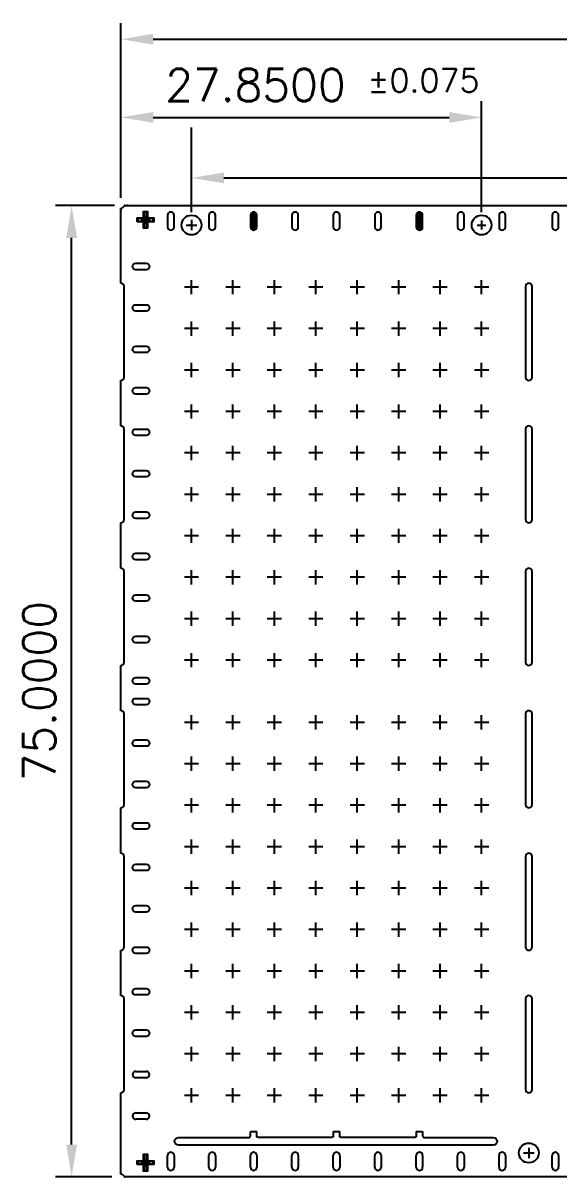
# Model space of a CAD drawing. Extents: x 11 to 275, y 12 to 390.
# Drawn here: x 11 to 52.4, y 69.2 to 158.3 of the extents above; entities that cross this region are included whole.
import ezdxf
from ezdxf.lldxf.tags import DXFTag

# ---------------------------------------------------------------- set-up
doc = ezdxf.new("R2010")
doc.units = 0
doc.header["$LTSCALE"] = 8
doc.header["$MEASUREMENT"] = 0
for name, color, linetype in [('CEN', 3, 'CENTER'), ('DIM', 7, 'Continuous'), ('LF-LINE', 1, 'Continuous'), ('PKG-OUT', 3, 'HIDDEN')]:
    doc.layers.add(name, color=color, linetype=linetype)
doc.styles.add('SIMPLEX', font='SIMPLEX.shx', dxfattribs={"height": 3})
tags = doc.linetypes.add('CENTER', pattern=[2, 1.25, -0.25, 0.25, -0.25]).pattern_tags.tags
tags[10:11] = [DXFTag(74, 4), DXFTag(75, 0), DXFTag(340, '0'), DXFTag(46, 1.0), DXFTag(50, 0.0), DXFTag(44, 0.0), DXFTag(45, 0.0)]
tags[8:9] = [DXFTag(74, 4), DXFTag(75, 0), DXFTag(340, '0'), DXFTag(46, 1.0), DXFTag(50, 0.0), DXFTag(44, 0.0), DXFTag(45, 0.0)]
tags[6:7] = [DXFTag(74, 4), DXFTag(75, 0), DXFTag(340, '0'), DXFTag(46, 1.0), DXFTag(50, 0.0), DXFTag(44, 0.0), DXFTag(45, 0.0)]
tags[4:5] = [DXFTag(74, 4), DXFTag(75, 0), DXFTag(340, '0'), DXFTag(46, 1.0), DXFTag(50, 0.0), DXFTag(44, 0.0), DXFTag(45, 0.0)]
tags = doc.linetypes.add('HIDDEN', pattern=[0.375, 0.25, -0.125]).pattern_tags.tags
tags[6:7] = [DXFTag(74, 4), DXFTag(75, 0), DXFTag(340, '0'), DXFTag(46, 1.0), DXFTag(50, 0.0), DXFTag(44, 0.0), DXFTag(45, 0.0)]
tags[4:5] = [DXFTag(74, 4), DXFTag(75, 0), DXFTag(340, '0'), DXFTag(46, 1.0), DXFTag(50, 0.0), DXFTag(44, 0.0), DXFTag(45, 0.0)]

# ---------------------------------------------------------------- blocks, each defined once
blk = doc.blocks.new('SH1')
at = {"layer": 'CEN'}
h = blk.add_hatch(dxfattribs=at)
h.set_pattern_fill('ANSI31', color=256, scale=0.434783, style=0)
h.set_pattern_definition([(45, (-31.803714, -11.114546), (-0.038429716, 0.038429716), [])])
h.paths.add_polyline_path([(-257.15, -249.076), (-256.65, -249.076), (-256.65, -249.576), (-256.35, -249.576), (-256.35, -249.076), (-255.85, -249.076), (-255.85, -248.776), (-256.35, -248.776), (-256.35, -248.276), (-256.65, -248.276), (-256.65, -248.776), (-257.15, -248.776)])
h.paths.add_polyline_path([(-256.4, -249.026), (-256.4, -249.526), (-256.6, -249.526), (-256.6, -249.026), (-257.1, -249.026), (-257.1, -248.826), (-256.6, -248.826), (-256.6, -248.326), (-256.4, -248.326), (-256.4, -248.826), (-255.9, -248.826), (-255.9, -249.026)], flags=16)
h = blk.add_hatch(dxfattribs=at)
h.set_pattern_fill('ANSI31', color=256, style=0)
h.paths.add_polyline_path([(-247.9, -248.576, 1), (-248.4, -248.576), (-248.4, -249.476, 1), (-247.9, -249.476)])
h.paths.add_polyline_path([(-235.1, -248.576, 1), (-235.6, -248.576), (-235.6, -249.476, 1), (-235.1, -249.476)])
h = blk.add_hatch(dxfattribs=at)
h.set_pattern_fill('ANSI31', color=256, scale=0.434783, style=0)
h.set_pattern_definition([(45, (-31.803714, -83.914547), (-0.038429716, 0.038429716), [])])
h.paths.add_polyline_path([(-257.15, -321.876), (-256.65, -321.876), (-256.65, -322.376), (-256.35, -322.376), (-256.35, -321.876), (-255.85, -321.876), (-255.85, -321.576), (-256.35, -321.576), (-256.35, -321.076), (-256.65, -321.076), (-256.65, -321.576), (-257.15, -321.576)])
h.paths.add_polyline_path([(-256.4, -321.826), (-256.4, -322.326), (-256.6, -322.326), (-256.6, -321.826), (-257.1, -321.826), (-257.1, -321.626), (-256.6, -321.626), (-256.6, -321.126), (-256.4, -321.126), (-256.4, -321.626), (-255.9, -321.626), (-255.9, -321.826)], flags=16)
for p, q in [((-256.14, -248.926), (-256.86, -248.926)), ((-256.14, -248.926), (-256.86, -248.926)), ((-256.5, -249.226), (-256.5, -248.626)), ((-256.5, -249.226), (-256.5, -248.626)), ((-253.352, -249.326), (-252.548, -249.326)), ((-252.95, -248.923), (-252.95, -249.728)), ((-230.891, -249.326), (-230.209, -249.326)), ((-230.55, -248.984), (-230.55, -249.667)), ((-226.9, -320.57), (-226.9, -321.381)), ((-256.5, -321.426), (-256.5, -322.026)), ((-256.5, -321.426), (-256.5, -322.026)), ((-227.306, -320.976), (-226.494, -320.976)), ((-256.14, -321.726), (-256.86, -321.726)), ((-256.14, -321.726), (-256.86, -321.726))]:
    blk.add_line(p, q, dxfattribs=at)
at = {"layer": 'CEN', "ltscale": 0.01}
for p, q in [((-252.95, -254.676), (-252.95, -253.575)), ((-249.75, -254.676), (-249.75, -253.575)), ((-246.55, -254.676), (-246.55, -253.575)), ((-243.35, -254.676), (-243.35, -253.575)), ((-240.15, -254.676), (-240.15, -253.575)), ((-236.95, -254.676), (-236.95, -253.575)), ((-233.75, -254.676), (-233.75, -253.575)), ((-230.55, -254.676), (-230.55, -253.575)), ((-252.399, -254.126), (-253.501, -254.126)), ((-249.199, -254.126), (-250.301, -254.126)), ((-245.999, -254.126), (-247.101, -254.126)), ((-242.799, -254.126), (-243.901, -254.126)), ((-239.599, -254.126), (-240.701, -254.126)), ((-236.399, -254.126), (-237.501, -254.126)), ((-233.199, -254.126), (-234.301, -254.126)), ((-229.999, -254.126), (-231.101, -254.126)), ((-252.399, -257.326), (-253.501, -257.326)), ((-252.95, -257.876), (-252.95, -256.775)), ((-249.199, -257.326), (-250.301, -257.326)), ((-249.75, -257.876), (-249.75, -256.775)), ((-245.999, -257.326), (-247.101, -257.326)), ((-246.55, -257.876), (-246.55, -256.775)), ((-242.799, -257.326), (-243.901, -257.326)), ((-243.35, -257.876), (-243.35, -256.775)), ((-239.599, -257.326), (-240.701, -257.326)), ((-240.15, -257.876), (-240.15, -256.775)), ((-236.399, -257.326), (-237.501, -257.326)), ((-236.95, -257.876), (-236.95, -256.775)), ((-233.199, -257.326), (-234.301, -257.326)), ((-233.75, -257.876), (-233.75, -256.775)), ((-229.999, -257.326), (-231.101, -257.326)), ((-230.55, -257.876), (-230.55, -256.775)), ((-252.95, -261.076), (-252.95, -259.975)), ((-249.75, -261.076), (-249.75, -259.975)), ((-246.55, -261.076), (-246.55, -259.975)), ((-243.35, -261.076), (-243.35, -259.975)), ((-240.15, -261.076), (-240.15, -259.975)), ((-236.95, -261.076), (-236.95, -259.975)), ((-233.75, -261.076), (-233.75, -259.975)), ((-230.55, -261.076), (-230.55, -259.975)), ((-252.399, -260.526), (-253.501, -260.526)), ((-249.199, -260.526), (-250.301, -260.526)), ((-245.999, -260.526), (-247.101, -260.526)), ((-242.799, -260.526), (-243.901, -260.526)), ((-239.599, -260.526), (-240.701, -260.526)), ((-236.399, -260.526), (-237.501, -260.526)), ((-233.199, -260.526), (-234.301, -260.526)), ((-229.999, -260.526), (-231.101, -260.526)), ((-252.95, -264.276), (-252.95, -263.175)), ((-249.75, -264.276), (-249.75, -263.175)), ((-246.55, -264.276), (-246.55, -263.175)), ((-243.35, -264.276), (-243.35, -263.175)), ((-240.15, -264.276), (-240.15, -263.175)), ((-236.95, -264.276), (-236.95, -263.175)), ((-233.75, -264.276), (-233.75, -263.175)), ((-230.55, -264.276), (-230.55, -263.175)), ((-252.399, -263.726), (-253.501, -263.726)), ((-249.199, -263.726), (-250.301, -263.726)), ((-245.999, -263.726), (-247.101, -263.726)), ((-242.799, -263.726), (-243.901, -263.726)), ((-239.599, -263.726), (-240.701, -263.726)), ((-236.399, -263.726), (-237.501, -263.726)), ((-233.199, -263.726), (-234.301, -263.726)), ((-229.999, -263.726), (-231.101, -263.726)), ((-252.95, -267.476), (-252.95, -266.375)), ((-249.75, -267.476), (-249.75, -266.375)), ((-246.55, -267.476), (-246.55, -266.375)), ((-243.35, -267.476), (-243.35, -266.375)), ((-240.15, -267.476), (-240.15, -266.375)), ((-236.95, -267.476), (-236.95, -266.375)), ((-233.75, -267.476), (-233.75, -266.375)), ((-230.55, -267.476), (-230.55, -266.375)), ((-252.399, -266.926), (-253.501, -266.926)), ((-249.199, -266.926), (-250.301, -266.926)), ((-245.999, -266.926), (-247.101, -266.926)), ((-242.799, -266.926), (-243.901, -266.926)), ((-239.599, -266.926), (-240.701, -266.926)), ((-236.399, -266.926), (-237.501, -266.926)), ((-233.199, -266.926), (-234.301, -266.926)), ((-229.999, -266.926), (-231.101, -266.926)), ((-252.95, -270.676), (-252.95, -269.575)), ((-249.75, -270.676), (-249.75, -269.575)), ((-246.55, -270.676), (-246.55, -269.575)), ((-243.35, -270.676), (-243.35, -269.575)), ((-240.15, -270.676), (-240.15, -269.575)), ((-236.95, -270.676), (-236.95, -269.575)), ((-233.75, -270.676), (-233.75, -269.575)), ((-230.55, -270.676), (-230.55, -269.575)), ((-252.399, -270.126), (-253.501, -270.126)), ((-249.199, -270.126), (-250.301, -270.126)), ((-245.999, -270.126), (-247.101, -270.126)), ((-242.799, -270.126), (-243.901, -270.126)), ((-239.599, -270.126), (-240.701, -270.126)), ((-236.399, -270.126), (-237.501, -270.126)), ((-233.199, -270.126), (-234.301, -270.126)), ((-229.999, -270.126), (-231.101, -270.126)), ((-252.399, -273.326), (-253.501, -273.326)), ((-252.95, -273.876), (-252.95, -272.775)), ((-249.199, -273.326), (-250.301, -273.326)), ((-249.75, -273.876), (-249.75, -272.775)), ((-245.999, -273.326), (-247.101, -273.326)), ((-246.55, -273.876), (-246.55, -272.775)), ((-242.799, -273.326), (-243.901, -273.326)), ((-243.35, -273.876), (-243.35, -272.775)), ((-239.599, -273.326), (-240.701, -273.326)), ((-240.15, -273.876), (-240.15, -272.775)), ((-236.399, -273.326), (-237.501, -273.326)), ((-236.95, -273.876), (-236.95, -272.775)), ((-233.199, -273.326), (-234.301, -273.326)), ((-233.75, -273.876), (-233.75, -272.775)), ((-229.999, -273.326), (-231.101, -273.326)), ((-230.55, -273.876), (-230.55, -272.775)), ((-252.95, -277.076), (-252.95, -275.975)), ((-249.75, -277.076), (-249.75, -275.975)), ((-246.55, -277.076), (-246.55, -275.975)), ((-243.35, -277.076), (-243.35, -275.975)), ((-240.15, -277.076), (-240.15, -275.975)), ((-236.95, -277.076), (-236.95, -275.975)), ((-233.75, -277.076), (-233.75, -275.975)), ((-230.55, -277.076), (-230.55, -275.975)), ((-252.399, -276.526), (-253.501, -276.526)), ((-249.199, -276.526), (-250.301, -276.526)), ((-245.999, -276.526), (-247.101, -276.526)), ((-242.799, -276.526), (-243.901, -276.526)), ((-239.599, -276.526), (-240.701, -276.526)), ((-236.399, -276.526), (-237.501, -276.526)), ((-233.199, -276.526), (-234.301, -276.526)), ((-229.999, -276.526), (-231.101, -276.526)), ((-252.399, -279.726), (-253.501, -279.726)), ((-252.95, -280.276), (-252.95, -279.175)), ((-249.199, -279.726), (-250.301, -279.726)), ((-249.75, -280.276), (-249.75, -279.175)), ((-245.999, -279.726), (-247.101, -279.726)), ((-246.55, -280.276), (-246.55, -279.175)), ((-242.799, -279.726), (-243.901, -279.726)), ((-243.35, -280.276), (-243.35, -279.175)), ((-239.599, -279.726), (-240.701, -279.726)), ((-240.15, -280.276), (-240.15, -279.175)), ((-236.399, -279.726), (-237.501, -279.726)), ((-236.95, -280.276), (-236.95, -279.175)), ((-233.199, -279.726), (-234.301, -279.726)), ((-233.75, -280.276), (-233.75, -279.175)), ((-229.999, -279.726), (-231.101, -279.726)), ((-230.55, -280.276), (-230.55, -279.175)), ((-252.95, -283.476), (-252.95, -282.375)), ((-249.75, -283.476), (-249.75, -282.375)), ((-246.55, -283.476), (-246.55, -282.375)), ((-243.35, -283.476), (-243.35, -282.375)), ((-240.15, -283.476), (-240.15, -282.375)), ((-236.95, -283.476), (-236.95, -282.375)), ((-233.75, -283.476), (-233.75, -282.375)), ((-230.55, -283.476), (-230.55, -282.375)), ((-252.399, -282.926), (-253.501, -282.926)), ((-249.199, -282.926), (-250.301, -282.926)), ((-245.999, -282.926), (-247.101, -282.926)), ((-242.799, -282.926), (-243.901, -282.926)), ((-239.599, -282.926), (-240.701, -282.926)), ((-236.399, -282.926), (-237.501, -282.926)), ((-233.199, -282.926), (-234.301, -282.926)), ((-229.999, -282.926), (-231.101, -282.926)), ((-252.399, -287.726), (-253.501, -287.726)), ((-252.95, -288.276), (-252.95, -287.175)), ((-249.199, -287.726), (-250.301, -287.726)), ((-249.75, -288.276), (-249.75, -287.175)), ((-245.999, -287.726), (-247.101, -287.726)), ((-246.55, -288.276), (-246.55, -287.175)), ((-242.799, -287.726), (-243.901, -287.726)), ((-243.35, -288.276), (-243.35, -287.175)), ((-239.599, -287.726), (-240.701, -287.726)), ((-240.15, -288.276), (-240.15, -287.175)), ((-236.399, -287.726), (-237.501, -287.726)), ((-236.95, -288.276), (-236.95, -287.175)), ((-233.199, -287.726), (-234.301, -287.726)), ((-233.75, -288.276), (-233.75, -287.175)), ((-229.999, -287.726), (-231.101, -287.726)), ((-230.55, -288.276), (-230.55, -287.175)), ((-252.95, -291.476), (-252.95, -290.375)), ((-249.75, -291.476), (-249.75, -290.375)), ((-246.55, -291.476), (-246.55, -290.375)), ((-243.35, -291.476), (-243.35, -290.375)), ((-240.15, -291.476), (-240.15, -290.375)), ((-236.95, -291.476), (-236.95, -290.375)), ((-233.75, -291.476), (-233.75, -290.375)), ((-230.55, -291.476), (-230.55, -290.375)), ((-252.399, -290.926), (-253.501, -290.926)), ((-249.199, -290.926), (-250.301, -290.926)), ((-245.999, -290.926), (-247.101, -290.926)), ((-242.799, -290.926), (-243.901, -290.926)), ((-239.599, -290.926), (-240.701, -290.926)), ((-236.399, -290.926), (-237.501, -290.926)), ((-233.199, -290.926), (-234.301, -290.926)), ((-229.999, -290.926), (-231.101, -290.926)), ((-252.95, -294.676), (-252.95, -293.575)), ((-249.75, -294.676), (-249.75, -293.575)), ((-246.55, -294.676), (-246.55, -293.575)), ((-243.35, -294.676), (-243.35, -293.575)), ((-240.15, -294.676), (-240.15, -293.575)), ((-236.95, -294.676), (-236.95, -293.575)), ((-233.75, -294.676), (-233.75, -293.575)), ((-230.55, -294.676), (-230.55, -293.575)), ((-252.399, -294.126), (-253.501, -294.126)), ((-249.199, -294.126), (-250.301, -294.126)), ((-245.999, -294.126), (-247.101, -294.126)), ((-242.799, -294.126), (-243.901, -294.126)), ((-239.599, -294.126), (-240.701, -294.126)), ((-236.399, -294.126), (-237.501, -294.126)), ((-233.199, -294.126), (-234.301, -294.126)), ((-229.999, -294.126), (-231.101, -294.126)), ((-252.399, -297.326), (-253.501, -297.326)), ((-252.95, -297.876), (-252.95, -296.775)), ((-249.199, -297.326), (-250.301, -297.326)), ((-249.75, -297.876), (-249.75, -296.775)), ((-245.999, -297.326), (-247.101, -297.326)), ((-246.55, -297.876), (-246.55, -296.775)), ((-242.799, -297.326), (-243.901, -297.326)), ((-243.35, -297.876), (-243.35, -296.775)), ((-239.599, -297.326), (-240.701, -297.326)), ((-240.15, -297.876), (-240.15, -296.775)), ((-236.399, -297.326), (-237.501, -297.326)), ((-236.95, -297.876), (-236.95, -296.775)), ((-233.199, -297.326), (-234.301, -297.326)), ((-233.75, -297.876), (-233.75, -296.775)), ((-229.999, -297.326), (-231.101, -297.326)), ((-230.55, -297.876), (-230.55, -296.775)), ((-252.95, -301.076), (-252.95, -299.975)), ((-249.75, -301.076), (-249.75, -299.975)), ((-246.55, -301.076), (-246.55, -299.975)), ((-243.35, -301.076), (-243.35, -299.975)), ((-240.15, -301.076), (-240.15, -299.975)), ((-236.95, -301.076), (-236.95, -299.975)), ((-233.75, -301.076), (-233.75, -299.975)), ((-230.55, -301.076), (-230.55, -299.975)), ((-252.399, -300.526), (-253.501, -300.526)), ((-249.199, -300.526), (-250.301, -300.526)), ((-245.999, -300.526), (-247.101, -300.526)), ((-242.799, -300.526), (-243.901, -300.526)), ((-239.599, -300.526), (-240.701, -300.526)), ((-236.399, -300.526), (-237.501, -300.526)), ((-233.199, -300.526), (-234.301, -300.526)), ((-229.999, -300.526), (-231.101, -300.526)), ((-252.399, -303.726), (-253.501, -303.726)), ((-252.95, -304.276), (-252.95, -303.175)), ((-249.199, -303.726), (-250.301, -303.726)), ((-249.75, -304.276), (-249.75, -303.175)), ((-245.999, -303.726), (-247.101, -303.726)), ((-246.55, -304.276), (-246.55, -303.175)), ((-242.799, -303.726), (-243.901, -303.726)), ((-243.35, -304.276), (-243.35, -303.175)), ((-239.599, -303.726), (-240.701, -303.726)), ((-240.15, -304.276), (-240.15, -303.175)), ((-236.399, -303.726), (-237.501, -303.726)), ((-236.95, -304.276), (-236.95, -303.175)), ((-233.199, -303.726), (-234.301, -303.726)), ((-233.75, -304.276), (-233.75, -303.175)), ((-229.999, -303.726), (-231.101, -303.726)), ((-230.55, -304.276), (-230.55, -303.175)), ((-252.95, -307.476), (-252.95, -306.375)), ((-249.75, -307.476), (-249.75, -306.375)), ((-246.55, -307.476), (-246.55, -306.375)), ((-243.35, -307.476), (-243.35, -306.375)), ((-240.15, -307.476), (-240.15, -306.375)), ((-236.95, -307.476), (-236.95, -306.375)), ((-233.75, -307.476), (-233.75, -306.375)), ((-230.55, -307.476), (-230.55, -306.375)), ((-252.399, -306.926), (-253.501, -306.926)), ((-249.199, -306.926), (-250.301, -306.926)), ((-245.999, -306.926), (-247.101, -306.926)), ((-242.799, -306.926), (-243.901, -306.926)), ((-239.599, -306.926), (-240.701, -306.926)), ((-236.399, -306.926), (-237.501, -306.926)), ((-233.199, -306.926), (-234.301, -306.926)), ((-229.999, -306.926), (-231.101, -306.926)), ((-252.95, -310.676), (-252.95, -309.575)), ((-249.75, -310.676), (-249.75, -309.575)), ((-246.55, -310.676), (-246.55, -309.575)), ((-243.35, -310.676), (-243.35, -309.575)), ((-240.15, -310.676), (-240.15, -309.575)), ((-236.95, -310.676), (-236.95, -309.575)), ((-233.75, -310.676), (-233.75, -309.575)), ((-230.55, -310.676), (-230.55, -309.575)), ((-252.399, -310.126), (-253.501, -310.126)), ((-249.199, -310.126), (-250.301, -310.126)), ((-245.999, -310.126), (-247.101, -310.126)), ((-242.799, -310.126), (-243.901, -310.126)), ((-239.599, -310.126), (-240.701, -310.126)), ((-236.399, -310.126), (-237.501, -310.126)), ((-233.199, -310.126), (-234.301, -310.126)), ((-229.999, -310.126), (-231.101, -310.126)), ((-252.399, -313.326), (-253.501, -313.326)), ((-252.95, -313.876), (-252.95, -312.775)), ((-249.199, -313.326), (-250.301, -313.326)), ((-249.75, -313.876), (-249.75, -312.775)), ((-245.999, -313.326), (-247.101, -313.326)), ((-246.55, -313.876), (-246.55, -312.775)), ((-242.799, -313.326), (-243.901, -313.326)), ((-243.35, -313.876), (-243.35, -312.775)), ((-239.599, -313.326), (-240.701, -313.326)), ((-240.15, -313.876), (-240.15, -312.775)), ((-236.399, -313.326), (-237.501, -313.326)), ((-236.95, -313.876), (-236.95, -312.775)), ((-233.199, -313.326), (-234.301, -313.326)), ((-233.75, -313.876), (-233.75, -312.775)), ((-229.999, -313.326), (-231.101, -313.326)), ((-230.55, -313.876), (-230.55, -312.775)), ((-252.95, -317.076), (-252.95, -315.975)), ((-249.75, -317.076), (-249.75, -315.975)), ((-246.55, -317.076), (-246.55, -315.975)), ((-243.35, -317.076), (-243.35, -315.975)), ((-240.15, -317.076), (-240.15, -315.975)), ((-236.95, -317.076), (-236.95, -315.975)), ((-233.75, -317.076), (-233.75, -315.975)), ((-230.55, -317.076), (-230.55, -315.975)), ((-252.399, -316.526), (-253.501, -316.526)), ((-249.199, -316.526), (-250.301, -316.526)), ((-245.999, -316.526), (-247.101, -316.526)), ((-242.799, -316.526), (-243.901, -316.526)), ((-239.599, -316.526), (-240.701, -316.526)), ((-236.399, -316.526), (-237.501, -316.526)), ((-233.199, -316.526), (-234.301, -316.526)), ((-229.999, -316.526), (-231.101, -316.526))]:
    blk.add_line(p, q, dxfattribs=at)
at = {"layer": 'DIM', "lineweight": -2}
for p, q in [((-258.4, -247.222), (-258.4, -233.733)), ((-255.9, -234.983), (-16.1, -234.983)), ((-258.4, -247.222), (-258.4, -244.465))]:
    blk.add_line(p, q, dxfattribs=at)
at = {"layer": 'DIM', "color": 7, "lineweight": -2}
for p, q in [((-258.4, -247.222), (-258.4, -239.766)), ((-230.55, -248.326), (-230.55, -239.766)), ((-255.9, -241.016), (-233.05, -241.016)), ((-252.95, -248.326), (-252.95, -241.795)), ((-250.45, -245.689), (-21.55, -245.689)), ((-258.9, -247.826), (-263.457, -247.826)), ((-262.207, -320.326), (-262.207, -250.326)), ((-259.1, -322.826), (-263.457, -322.826))]:
    blk.add_line(p, q, dxfattribs=at)
at = {"layer": 'DIM'}
for centre in [(-252.95, -249.326), (-230.55, -249.326), (-226.9, -320.976)]:
    blk.add_circle(centre, 0.762, dxfattribs=at)
at = {"layer": 'DIM', "color": 7}
for p in [(-258.4, -248.222), (-258.1, -247.826), (-257.9, -247.826), (-253.051, -249.326), (-252.95, -249.326), (-230.55, -249.326), (-229.975, -248.826), (-258.1, -322.826)]:
    blk.add_point(p, dxfattribs=at)
at = {"layer": 'DIM'}
blk.add_point((-258.4, -248.222), dxfattribs=at)
blk.add_point((-258.4, -248.222), dxfattribs=at)
blk.add_solid([(-258.4, -234.983), (-255.9, -235.4), (-255.9, -234.567)], dxfattribs=at)
at = {"layer": 'DIM', "color": 7}
for points in [[(-258.4, -241.016), (-255.9, -241.433), (-255.9, -240.6)], [(-230.55, -241.016), (-233.05, -241.433), (-233.05, -240.6)], [(-252.95, -245.689), (-250.45, -246.106), (-250.45, -245.273)], [(-262.207, -247.826), (-261.79, -250.326), (-262.623, -250.326)], [(-262.207, -322.826), (-261.79, -320.326), (-262.623, -320.326)]]:
    blk.add_solid(points, dxfattribs=at)
at = {"layer": 'LF-LINE'}
for p, q in [((-258.4, -253.826), (-258.4, -248.043)), ((-258.1, -247.826), (-136.3, -247.826)), ((-254.8, -248.576), (-254.8, -249.476)), ((-254.3, -249.476), (-254.3, -248.576)), ((-251.6, -248.576), (-251.6, -249.476)), ((-251.1, -249.476), (-251.1, -248.576)), ((-245.2, -248.576), (-245.2, -249.476)), ((-244.7, -249.476), (-244.7, -248.576)), ((-242, -248.576), (-242, -249.476)), ((-241.5, -249.476), (-241.5, -248.576)), ((-238.8, -248.576), (-238.8, -249.476)), ((-238.3, -249.476), (-238.3, -248.576)), ((-232.4, -248.576), (-232.4, -249.476)), ((-231.9, -249.476), (-231.9, -248.576)), ((-229.2, -248.576), (-229.2, -249.476)), ((-228.7, -249.476), (-228.7, -248.576)), ((-225.1, -248.576), (-225.1, -249.476)), ((-224.6, -249.476), (-224.6, -248.576)), ((-258.4, -264.826), (-258.4, -261.326)), ((-258.4, -275.826), (-258.4, -272.326)), ((-258.4, -286.826), (-258.4, -283.326)), ((-258.4, -297.826), (-258.4, -294.326)), ((-258.4, -308.826), (-258.4, -305.326)), ((-257.25, -314.676), (-256.45, -314.676)), ((-256.45, -315.176), (-257.25, -315.176)), ((-258.4, -322.609), (-258.4, -316.326)), ((-258.4, -322.609), (-258.4, -316.476)), ((-257.25, -317.876), (-256.45, -317.876)), ((-256.45, -318.376), (-257.25, -318.376)), ((-248.4, -319.326), (-247.9, -319.326)), ((-242, -319.326), (-241.5, -319.326)), ((-235.6, -319.326), (-235.1, -319.326)), ((-254.8, -322.076), (-254.8, -321.176)), ((-254.3, -321.176), (-254.3, -322.076)), ((-251.6, -322.076), (-251.6, -321.176)), ((-251.1, -321.176), (-251.1, -322.076)), ((-248.4, -322.076), (-248.4, -321.176)), ((-247.9, -321.176), (-247.9, -322.076)), ((-245.2, -322.076), (-245.2, -321.176)), ((-244.7, -321.176), (-244.7, -322.076)), ((-242, -322.076), (-242, -321.176)), ((-241.5, -321.176), (-241.5, -322.076)), ((-238.8, -322.076), (-238.8, -321.176)), ((-238.3, -321.176), (-238.3, -322.076)), ((-235.6, -322.076), (-235.6, -321.176)), ((-235.1, -321.176), (-235.1, -322.076)), ((-232.4, -322.076), (-232.4, -321.176)), ((-231.9, -321.176), (-231.9, -322.076)), ((-229.2, -322.076), (-229.2, -321.176)), ((-228.7, -321.176), (-228.7, -322.076)), ((-225.1, -322.076), (-225.1, -321.176)), ((-224.6, -321.176), (-224.6, -322.076)), ((-136.3, -322.826), (-258.1, -322.826))]:
    blk.add_line(p, q, dxfattribs=at)
for points in [[(-258.4, -248.043, 0.198912), (-258.259, -247.984), (-258.1, -247.826)], [(-258.4, -261.326, 0.414148), (-258.15, -261.076), (-258.15, -254.076, 0.414148), (-258.4, -253.826)], [(-258.4, -272.326, 0.414148), (-258.15, -272.076), (-258.15, -265.076, 0.414148), (-258.4, -264.826)], [(-258.4, -283.326, 0.414148), (-258.15, -283.076), (-258.15, -276.076, 0.414148), (-258.4, -275.826)], [(-258.4, -294.326, 0.414148), (-258.15, -294.076), (-258.15, -287.076, 0.414148), (-258.4, -286.826)], [(-258.4, -305.326, 0.414148), (-258.15, -305.076), (-258.15, -298.076, 0.414148), (-258.4, -297.826)], [(-258.4, -316.326, 0.414148), (-258.15, -316.076), (-258.15, -309.076, 0.414148), (-258.4, -308.826)], [(-235.1, -319.326), (-235.1, -319.426), (-235.1, -319.676, 0.414214), (-235, -319.776), (-231.487, -319.776), (-230.85, -319.776), (-229.65, -319.776, -1), (-229.65, -320.376), (-230.85, -320.376), (-235.05, -320.376), (-239.25, -320.376), (-243.45, -320.376), (-247.65, -320.376), (-253.95, -320.376, -1), (-253.95, -319.776), (-250.687, -319.776), (-249.327, -319.776), (-248.5, -319.776, 0.414214), (-248.4, -319.676), (-248.4, -319.426), (-248.4, -319.326)], [(-242, -319.326), (-242, -319.426), (-242, -319.676, -0.414214), (-242.1, -319.776), (-243.45, -319.776), (-244.287, -319.776), (-247.65, -319.776), (-247.8, -319.776, -0.414214), (-247.9, -319.676), (-247.9, -319.426), (-247.9, -319.326)], [(-235.6, -319.326), (-235.6, -319.426), (-235.6, -319.676, -0.414214), (-235.7, -319.776), (-236.727, -319.776), (-237.887, -319.776), (-241.4, -319.776, -0.414214), (-241.5, -319.676), (-241.5, -319.426), (-241.5, -319.326)], [(-258.1, -322.826), (-258.259, -322.667, 0.198912), (-258.4, -322.609)]]:
    blk.add_lwpolyline(points, format="xyb", dxfattribs=at)
for points in [[(-256.4, -249.026), (-255.9, -249.026), (-255.9, -248.826), (-256.4, -248.826), (-256.4, -248.326), (-256.6, -248.326), (-256.6, -248.826), (-257.1, -248.826), (-257.1, -249.026), (-256.6, -249.026), (-256.6, -249.526), (-256.4, -249.526)], [(-256.4, -321.826), (-255.9, -321.826), (-255.9, -321.626), (-256.4, -321.626), (-256.4, -321.126), (-256.6, -321.126), (-256.6, -321.626), (-257.1, -321.626), (-257.1, -321.826), (-256.6, -321.826), (-256.6, -322.326), (-256.4, -322.326)]]:
    blk.add_lwpolyline(points, close=True, dxfattribs=at)
for points in [[(-256.45, -252.776), (-257.25, -252.776, -1), (-257.25, -252.276), (-256.45, -252.276, -1)], [(-226.65, -261.076), (-226.65, -254.076, 1), (-227.15, -254.076), (-227.15, -261.076, 1)], [(-256.45, -255.976), (-257.25, -255.976, -1), (-257.25, -255.476), (-256.45, -255.476, -1)], [(-256.45, -259.176), (-257.25, -259.176, -1), (-257.25, -258.676), (-256.45, -258.676, -1)], [(-256.45, -262.376), (-257.25, -262.376, -1), (-257.25, -261.876), (-256.45, -261.876, -1)], [(-256.45, -265.576), (-257.25, -265.576, -1), (-257.25, -265.076), (-256.45, -265.076, -1)], [(-226.65, -272.076), (-226.65, -265.076, 1), (-227.15, -265.076), (-227.15, -272.076, 1)], [(-256.45, -268.776), (-257.25, -268.776, -1), (-257.25, -268.276), (-256.45, -268.276, -1)], [(-256.45, -271.976), (-257.25, -271.976, -1), (-257.25, -271.476), (-256.45, -271.476, -1)], [(-256.45, -275.176), (-257.25, -275.176, -1), (-257.25, -274.676), (-256.45, -274.676, -1)], [(-226.65, -283.076), (-226.65, -276.076, 1), (-227.15, -276.076), (-227.15, -283.076, 1)], [(-256.45, -278.376), (-257.25, -278.376, -1), (-257.25, -277.876), (-256.45, -277.876, -1)], [(-256.45, -281.576), (-257.25, -281.576, -1), (-257.25, -281.076), (-256.45, -281.076, -1)], [(-256.45, -284.776), (-257.25, -284.776, -1), (-257.25, -284.276), (-256.45, -284.276, -1)], [(-256.45, -286.376), (-257.25, -286.376, -1), (-257.25, -285.876), (-256.45, -285.876, -1)], [(-226.65, -294.076), (-226.65, -287.076, 1), (-227.15, -287.076), (-227.15, -294.076, 1)], [(-256.45, -289.576), (-257.25, -289.576, -1), (-257.25, -289.076), (-256.45, -289.076, -1)], [(-256.45, -292.776), (-257.25, -292.776, -1), (-257.25, -292.276), (-256.45, -292.276, -1)], [(-256.45, -295.976), (-257.25, -295.976, -1), (-257.25, -295.476), (-256.45, -295.476, -1)], [(-226.65, -305.076), (-226.65, -298.076, 1), (-227.15, -298.076), (-227.15, -305.076, 1)], [(-256.45, -299.176), (-257.25, -299.176, -1), (-257.25, -298.676), (-256.45, -298.676, -1)], [(-256.45, -302.376), (-257.25, -302.376, -1), (-257.25, -301.876), (-256.45, -301.876, -1)], [(-256.45, -305.576), (-257.25, -305.576, -1), (-257.25, -305.076), (-256.45, -305.076, -1)], [(-256.45, -308.776), (-257.25, -308.776, -1), (-257.25, -308.276), (-256.45, -308.276, -1)], [(-226.65, -316.076), (-226.65, -309.076, 1), (-227.15, -309.076), (-227.15, -316.076, 1)], [(-256.45, -311.976), (-257.25, -311.976, -1), (-257.25, -311.476), (-256.45, -311.476, -1)]]:
    blk.add_lwpolyline(points, format="xyb", close=True, dxfattribs=at)
for centre, start, end in [((-254.55, -248.576), 0, 180), ((-251.35, -248.576), 0, 180), ((-244.95, -248.576), 0, 180), ((-241.75, -248.576), 0, 180), ((-238.55, -248.576), 0, 180), ((-232.15, -248.576), 0, 180), ((-228.95, -248.576), 0, 180), ((-224.85, -248.576), 0, 180), ((-254.55, -249.476), 180, 0), ((-251.35, -249.476), 180, 0), ((-244.95, -249.476), 180, 0), ((-241.75, -249.476), 180, 0), ((-238.55, -249.476), 180, 0), ((-232.15, -249.476), 180, 0), ((-228.95, -249.476), 180, 0), ((-224.85, -249.476), 180, 0), ((-257.25, -314.926), 90, 270), ((-256.45, -314.926), 270, 90), ((-257.25, -318.126), 90, 270), ((-256.45, -318.126), 270, 90), ((-254.55, -321.176), 0, 180), ((-251.35, -321.176), 0, 180), ((-248.15, -321.176), 0, 180), ((-244.95, -321.176), 0, 180), ((-241.75, -321.176), 0, 180), ((-238.55, -321.176), 0, 180), ((-235.35, -321.176), 0, 180), ((-232.15, -321.176), 0, 180), ((-228.95, -321.176), 0, 180), ((-224.85, -321.176), 0, 180), ((-254.55, -322.076), 180, 0), ((-251.35, -322.076), 180, 0), ((-248.15, -322.076), 180, 0), ((-244.95, -322.076), 180, 0), ((-241.75, -322.076), 180, 0), ((-238.55, -322.076), 180, 0), ((-235.35, -322.076), 180, 0), ((-232.15, -322.076), 180, 0), ((-228.95, -322.076), 180, 0), ((-224.85, -322.076), 180, 0)]:
    blk.add_arc(centre, 0.25, start, end, dxfattribs=at)
at = {"layer": 'PKG-OUT', "linetype": 'HIDDEN'}
for p, q in [((-248.4, -248.576), (-248.4, -249.476)), ((-247.9, -249.476), (-247.9, -248.576))]:
    blk.add_line(p, q, dxfattribs=at)
at = {"layer": 'PKG-OUT'}
for p, q in [((-235.6, -248.576), (-235.6, -249.476)), ((-235.1, -249.476), (-235.1, -248.576))]:
    blk.add_line(p, q, dxfattribs=at)
for points in [[(-257.15, -249.076), (-257.15, -248.776), (-256.65, -248.776), (-256.65, -248.276), (-256.35, -248.276), (-256.35, -248.776), (-255.85, -248.776), (-255.85, -249.076), (-256.35, -249.076), (-256.35, -249.576), (-256.65, -249.576), (-256.65, -249.076)], [(-257.15, -321.876), (-257.15, -321.576), (-256.65, -321.576), (-256.65, -321.076), (-256.35, -321.076), (-256.35, -321.576), (-255.85, -321.576), (-255.85, -321.876), (-256.35, -321.876), (-256.35, -322.376), (-256.65, -322.376), (-256.65, -321.876)]]:
    blk.add_lwpolyline(points, close=True, dxfattribs=at)
at = {"layer": 'PKG-OUT', "linetype": 'HIDDEN'}
for centre, start, end in [((-248.15, -248.576), 0, 180), ((-248.15, -249.476), 180, 0)]:
    blk.add_arc(centre, 0.25, start, end, dxfattribs=at)
at = {"layer": 'PKG-OUT'}
for centre, start, end in [((-235.35, -248.576), 0, 180), ((-235.35, -249.476), 180, 0)]:
    blk.add_arc(centre, 0.25, start, end, dxfattribs=at)
at = {"layer": 'DIM', "color": 7, "insert": (-248.014, -238.516), "char_height": 2.5, "attachment_point": 5, "style": 'SIMPLEX'}
blk.add_mtext('\\A1;27.8500', dxfattribs=at)
at = {"layer": 'DIM', "insert": (-235.037, -238.156), "char_height": 1.8, "attachment_point": 5, "style": 'SIMPLEX'}
blk.add_mtext('%%P0.075', dxfattribs=at)
at = {"layer": 'DIM', "color": 7, "insert": (-264.707, -285.326), "char_height": 2.5, "attachment_point": 5, "rotation": 90, "style": 'SIMPLEX'}
blk.add_mtext('\\A1;75.0000', dxfattribs=at)

msp = doc.modelspace()

# ---------------------------------------------------------------- block references
msp.add_blockref('SH1', (277, 392))

doc.saveas('drawing.dxf')
